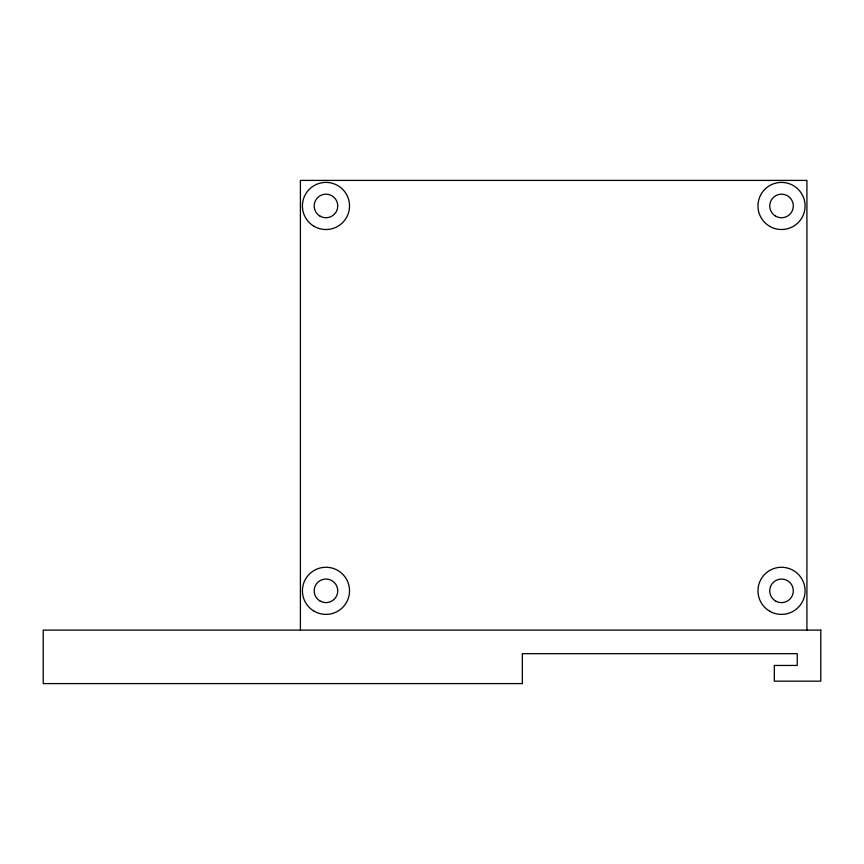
<?xml version="1.0" encoding="UTF-8"?>
<svg xmlns="http://www.w3.org/2000/svg" width="864" height="864" viewBox="0 0 864 864"><rect width="100%" height="100%" fill="white"/><g stroke="black" fill="none" stroke-linecap="round" stroke-linejoin="round"><path stroke-width="1.3" d="M806.922 630.104L806.922 180.403L300.402 180.403L300.402 630.104M820.8 630.104L43.2 630.104L43.2 683.597L522.331 683.597L522.331 653.67L797.234 653.67L797.234 665.453L774.317 665.453L774.317 681.167L820.8 681.167L820.8 630.104M320.069 216.162A11.783 11.783 0 0 0 337.748 205.967A11.783 11.783 0 0 0 320.069 195.761A11.783 11.783 0 0 0 320.069 216.162M314.183 226.368A23.566 23.566 0 0 0 349.531 205.967A23.566 23.566 0 0 0 314.183 185.555A23.566 23.566 0 0 0 314.183 226.368M775.634 216.162A11.783 11.783 0 0 0 793.314 205.967A11.783 11.783 0 0 0 775.634 195.761A11.783 11.783 0 0 0 775.634 216.162M769.748 226.368A23.566 23.566 0 0 0 805.086 205.967A23.566 23.566 0 0 0 769.748 185.555A23.566 23.566 0 0 0 769.748 226.368M314.183 611.237A23.566 23.566 0 0 0 349.531 590.836A23.566 23.566 0 0 0 314.183 570.424A23.566 23.566 0 0 0 314.183 611.237M320.069 601.042A11.783 11.783 0 0 0 337.748 590.836A11.783 11.783 0 0 0 320.069 580.63A11.783 11.783 0 0 0 320.069 601.042M769.748 611.237A23.566 23.566 0 0 0 805.086 590.836A23.566 23.566 0 0 0 769.748 570.424A23.566 23.566 0 0 0 769.748 611.237M775.634 601.042A11.783 11.783 0 0 0 793.314 590.836A11.783 11.783 0 0 0 775.634 580.63A11.783 11.783 0 0 0 775.634 601.042"/></g></svg>
